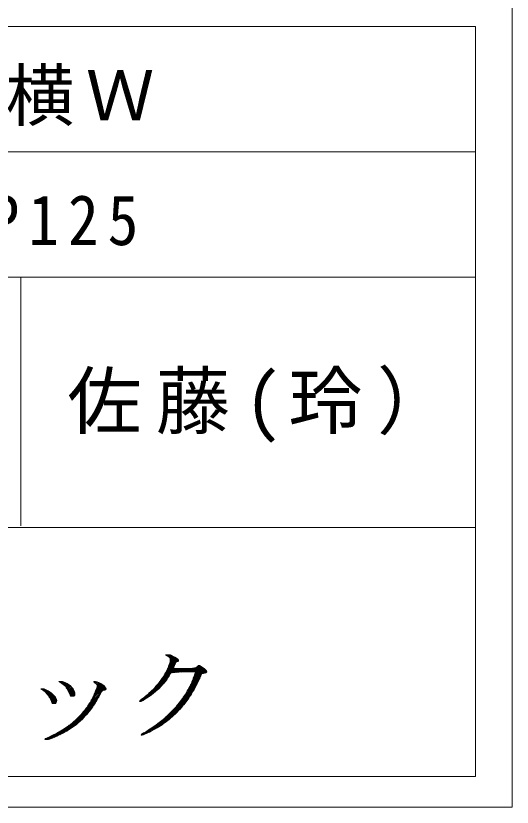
# Model space of a CAD drawing. Units: millimetres, scale not verified. Extents: x -2100 to 2100, y -1470 to 1470.
# Drawn here: x 1783 to 2100, y -1470 to -965 of the extents above; entities that cross this region are included whole.
import ezdxf

# ---------------------------------------------------------------- set-up
doc = ezdxf.new("R2010")
doc.units = ezdxf.units.MM
doc.header["$LTSCALE"] = 15
for name, color, linetype, lineweight in [('0-0_図面枠', 7, 'Continuous', 9), ('0-1_ブロック', 7, 'Continuous', 9), ('0-4_ノズル', 7, 'Continuous', 9)]:
    doc.layers.add(name, color=color, linetype=linetype, lineweight=lineweight)
doc.styles.add('ＭＳ ゴシック', font='')
doc.styles.get('ＭＳ ゴシック').set_extended_font_data('MS Gothic')

msp = doc.modelspace()

# ---------------------------------------------------------------- linework, layer by layer
at = {"layer": '0-0_図面枠', "color": 4}
msp.add_line((1135.41, -1051.49), (2076.66, -1051.49), dxfattribs=at)
at = {"layer": '0-0_図面枠', "color": 5}
for p, q in [((1058.9, -1131.49), (2076.66, -1131.49)), ((1786.09, -1131.49), (1786.09, -1290.43)), ((1058.9, -1291.49), (2076.66, -1291.49)), ((1058.9, -1450.43), (2076.66, -1450.43))]:
    msp.add_line(p, q, dxfattribs=at)
at = {"layer": '0-0_図面枠'}
for p, q in [((1878.54, -1372.77), (1879.55, -1373.44)), ((1881.75, -1372.77), (1878.54, -1372.77)), ((1878.91, -1373.02), (1879.16, -1372.77)), ((1879.48, -1373.4), (1880.11, -1372.77)), ((1879.55, -1373.44), (1880.9, -1374.12)), ((1880.11, -1373.72), (1881.07, -1372.77)), ((1880.75, -1374.04), (1881.93, -1372.86)), ((1880.9, -1374.12), (1881.41, -1374.79)), ((1881.08, -1378.48), (1885.05, -1374.52)), ((1881.21, -1374.53), (1882.57, -1373.18)), ((1881.51, -1375.19), (1883.2, -1373.5)), ((1881.51, -1377.1), (1884.47, -1374.14)), ((1881.58, -1376.08), (1883.84, -1373.82)), ((1881.75, -1372.77), (1884.45, -1374.12)), ((1884.45, -1374.12), (1885.46, -1374.79)), ((1877.6, -1385.78), (1884.69, -1378.69)), ((1878.89, -1383.53), (1886.58, -1375.84)), ((1879.85, -1381.63), (1886.14, -1375.34)), ((1880.73, -1379.52), (1880.4, -1380.19)), ((1880.47, -1380.05), (1885.61, -1374.91)), ((1880.9, -1378.84), (1880.73, -1379.52)), ((1881.24, -1378.17), (1880.9, -1378.84)), ((1881.58, -1376.82), (1881.24, -1378.17)), ((1881.41, -1374.79), (1881.58, -1375.47)), ((1881.58, -1375.47), (1881.58, -1376.82)), ((1884.28, -1379.52), (1884.11, -1380.19)), ((1885.29, -1377.49), (1884.28, -1379.52)), ((1886.81, -1376.82), (1885.29, -1377.49)), ((1885.46, -1374.79), (1886.3, -1375.47)), ((1886.3, -1375.47), (1886.81, -1376.14)), ((1886.37, -1377.01), (1886.81, -1376.57)), ((1886.81, -1376.14), (1886.81, -1376.82)), ((1896.04, -1383.57), (1900.09, -1379.52)), ((1899.63, -1379.52), (1898.96, -1380.19)), ((1900.14, -1379.52), (1899.63, -1379.52)), ((1900.14, -1379.52), (1903.18, -1381.54)), ((1864.97, -1401.28), (1884.7, -1381.54)), ((1871.69, -1393.61), (1883.75, -1381.54)), ((1875.9, -1388.44), (1884.07, -1380.27)), ((1878.54, -1384.24), (1878.03, -1384.92)), ((1880.23, -1380.87), (1878.54, -1384.24)), ((1880.4, -1380.19), (1880.23, -1380.87)), ((1882.08, -1384.24), (1881.58, -1384.92)), ((1889.51, -1383.57), (1882.08, -1384.24)), ((1883.05, -1384.16), (1885.66, -1381.54)), ((1884.11, -1380.19), (1883.43, -1381.54)), ((1894.74, -1381.54), (1883.43, -1381.54)), ((1884.1, -1384.06), (1886.61, -1381.54)), ((1885.15, -1383.96), (1887.57, -1381.54)), ((1886.2, -1383.87), (1888.52, -1381.54)), ((1887.25, -1383.77), (1889.48, -1381.54)), ((1888.3, -1383.68), (1890.43, -1381.54)), ((1889.35, -1383.58), (1891.39, -1381.54)), ((1897.78, -1383.57), (1889.51, -1383.57)), ((1890.32, -1383.57), (1892.34, -1381.54)), ((1891.27, -1383.57), (1893.29, -1381.54)), ((1892.22, -1383.57), (1894.25, -1381.54)), ((1893.18, -1383.57), (1895.32, -1381.43)), ((1894.13, -1383.57), (1896.51, -1381.19)), ((1894.52, -1391.78), (1904.05, -1382.25)), ((1898.11, -1380.87), (1894.74, -1381.54)), ((1895.09, -1383.57), (1897.71, -1380.95)), ((1895.32, -1390.02), (1903.52, -1381.82)), ((1896.09, -1388.3), (1902.98, -1381.41)), ((1896.63, -1386.8), (1902.4, -1381.03)), ((1897, -1383.57), (1900.68, -1379.88)), ((1897.18, -1385.3), (1901.83, -1380.65)), ((1897.61, -1384.24), (1897.27, -1384.92)), ((1897.78, -1383.57), (1897.61, -1384.24)), ((1897.72, -1383.8), (1901.26, -1380.26)), ((1898.96, -1380.19), (1898.11, -1380.87)), ((1904.36, -1384.24), (1901.66, -1384.92)), ((1902.55, -1384.69), (1904.52, -1382.72)), ((1903.18, -1381.54), (1904.02, -1382.22)), ((1903.83, -1384.38), (1904.82, -1383.38)), ((1904.02, -1382.22), (1904.7, -1382.89)), ((1904.86, -1383.57), (1904.36, -1384.24)), ((1904.7, -1382.89), (1904.86, -1383.57)), ((1810.36, -1389.64), (1811.38, -1390.32)), ((1812.73, -1389.64), (1810.36, -1389.64)), ((1810.59, -1389.79), (1810.74, -1389.64)), ((1811.16, -1390.17), (1811.69, -1389.64)), ((1811.71, -1390.58), (1812.65, -1389.64)), ((1812.73, -1389.64), (1814.41, -1390.32)), ((1832.64, -1389.64), (1832.98, -1390.32)), ((1833.82, -1389.64), (1832.64, -1389.64)), ((1832.66, -1389.68), (1832.69, -1389.64)), ((1832.98, -1390.31), (1833.65, -1389.64)), ((1833.82, -1389.64), (1836.01, -1390.32)), ((1867.56, -1399.64), (1880.81, -1386.39)), ((1871.66, -1396.5), (1878.62, -1389.54)), ((1876.01, -1388.29), (1873.98, -1390.99)), ((1876.35, -1387.62), (1876.01, -1388.29)), ((1877.36, -1386.27), (1876.35, -1387.62)), ((1878.03, -1384.92), (1877.36, -1386.27)), ((1878.54, -1389.64), (1877.86, -1390.32)), ((1879.55, -1388.29), (1878.54, -1389.64)), ((1879.89, -1387.62), (1879.55, -1388.29)), ((1880.9, -1386.27), (1879.89, -1387.62)), ((1881.58, -1384.92), (1880.9, -1386.27)), ((1890.98, -1398.18), (1899.41, -1389.74)), ((1892.27, -1395.93), (1900.37, -1387.83)), ((1893.56, -1393.69), (1900.99, -1386.26)), ((1895.41, -1389.64), (1895.25, -1390.32)), ((1896.09, -1388.29), (1895.41, -1389.64)), ((1896.26, -1387.62), (1896.09, -1388.29)), ((1896.6, -1386.94), (1896.26, -1387.62)), ((1896.76, -1386.27), (1896.6, -1386.94)), ((1897.1, -1385.59), (1896.76, -1386.27)), ((1900.48, -1387.62), (1896.76, -1395.04)), ((1897.27, -1384.92), (1897.1, -1385.59)), ((1900.65, -1386.94), (1900.48, -1387.62)), ((1901.66, -1384.92), (1900.65, -1386.94)), ((1798.89, -1394.37), (1799.9, -1395.04)), ((1800.91, -1394.37), (1798.89, -1394.37)), ((1799.15, -1394.54), (1799.33, -1394.37)), ((1799.73, -1394.93), (1800.28, -1394.37)), ((1800.27, -1395.34), (1801.13, -1394.48)), ((1800.8, -1395.76), (1801.77, -1394.79)), ((1800.91, -1394.37), (1802.26, -1395.04)), ((1811.38, -1390.32), (1812.22, -1390.99)), ((1812.22, -1390.99), (1813.23, -1391.67)), ((1812.24, -1391.01), (1813.35, -1389.89)), ((1812.81, -1391.39), (1814.03, -1390.17)), ((1813.23, -1391.67), (1814.08, -1392.34)), ((1813.37, -1391.78), (1814.68, -1390.47)), ((1813.9, -1392.2), (1815.29, -1390.82)), ((1814.08, -1392.34), (1814.75, -1393.02)), ((1814.4, -1392.66), (1815.88, -1391.18)), ((1814.41, -1390.32), (1815.6, -1390.99)), ((1814.75, -1393.02), (1815.09, -1393.69)), ((1814.83, -1393.18), (1816.45, -1391.56)), ((1815.09, -1393.69), (1815.6, -1394.37)), ((1815.17, -1393.8), (1817.02, -1391.95)), ((1815.58, -1394.35), (1817.6, -1392.33)), ((1815.6, -1390.99), (1817.62, -1392.34)), ((1815.6, -1394.37), (1817.62, -1398.42)), ((1815.9, -1394.98), (1818.08, -1392.8)), ((1816.22, -1395.62), (1818.56, -1393.28)), ((1816.54, -1396.25), (1819.02, -1393.77)), ((1816.86, -1396.89), (1819.43, -1394.31)), ((1817.62, -1392.34), (1818.97, -1393.69)), ((1818.97, -1393.69), (1819.48, -1394.37)), ((1819.48, -1394.37), (1820.15, -1395.72)), ((1830.86, -1401.98), (1839.77, -1393.07)), ((1832.15, -1399.73), (1839.29, -1392.59)), ((1832.91, -1398.02), (1838.77, -1392.16)), ((1832.98, -1390.32), (1833.99, -1390.99)), ((1833.55, -1390.7), (1834.42, -1389.83)), ((1833.68, -1396.3), (1838.2, -1391.77)), ((1833.99, -1390.99), (1834.66, -1391.67)), ((1834.1, -1391.1), (1835.15, -1390.05)), ((1834.33, -1394.37), (1834.16, -1395.04)), ((1834.22, -1394.8), (1837.66, -1391.36)), ((1834.66, -1393.69), (1834.33, -1394.37)), ((1834.57, -1391.58), (1835.88, -1390.28)), ((1834.66, -1391.67), (1834.83, -1392.34)), ((1834.83, -1393.02), (1834.66, -1393.69)), ((1834.76, -1393.3), (1837.12, -1390.95)), ((1834.82, -1392.29), (1836.51, -1390.6)), ((1834.83, -1392.34), (1834.83, -1393.02)), ((1836.01, -1390.32), (1837.2, -1390.99)), ((1837.2, -1390.99), (1838.04, -1391.67)), ((1838.04, -1391.67), (1839.05, -1392.34)), ((1838.09, -1395.7), (1840.17, -1393.62)), ((1839.05, -1392.34), (1839.73, -1393.02)), ((1839.47, -1395.28), (1840.51, -1394.24)), ((1839.73, -1393.02), (1840.23, -1393.69)), ((1840.23, -1393.69), (1840.57, -1394.37)), ((1840.57, -1394.37), (1840.23, -1395.04)), ((1871.62, -1393.69), (1868.92, -1396.39)), ((1872.13, -1393.02), (1871.62, -1393.69)), ((1872.8, -1392.34), (1872.13, -1393.02)), ((1873.31, -1391.67), (1872.8, -1392.34)), ((1873.98, -1390.99), (1873.31, -1391.67)), ((1874.15, -1394.37), (1873.31, -1395.04)), ((1876.18, -1392.34), (1874.15, -1394.37)), ((1876.68, -1391.67), (1876.18, -1392.34)), ((1877.36, -1390.99), (1876.68, -1391.67)), ((1877.86, -1390.32), (1877.36, -1390.99)), ((1885.49, -1405.58), (1897.51, -1393.56)), ((1889.03, -1401.08), (1898.46, -1391.65)), ((1895.25, -1390.32), (1892.88, -1395.04)), ((1799.9, -1395.04), (1801.59, -1396.39)), ((1801.33, -1396.19), (1802.4, -1395.12)), ((1801.59, -1396.39), (1802.94, -1397.74)), ((1801.83, -1396.64), (1803, -1395.47)), ((1802.26, -1395.04), (1803.45, -1395.72)), ((1802.31, -1397.11), (1803.6, -1395.82)), ((1802.79, -1397.59), (1804.18, -1396.2)), ((1802.94, -1397.74), (1803.95, -1399.09)), ((1803.22, -1398.12), (1804.75, -1396.59)), ((1803.45, -1395.72), (1805.47, -1397.07)), ((1803.63, -1398.66), (1805.32, -1396.97)), ((1803.95, -1399.09), (1804.29, -1399.77)), ((1804.02, -1399.23), (1805.86, -1397.38)), ((1804.29, -1399.77), (1804.8, -1400.44)), ((1804.35, -1399.85), (1806.38, -1397.81)), ((1804.76, -1400.39), (1806.86, -1398.29)), ((1804.97, -1401.13), (1807.34, -1398.77)), ((1805.29, -1401.77), (1807.79, -1399.27)), ((1805.47, -1397.07), (1806.31, -1397.74)), ((1805.61, -1402.41), (1808.2, -1399.82)), ((1806.31, -1397.74), (1807.66, -1399.09)), ((1807.66, -1399.09), (1808.17, -1399.77)), ((1808.17, -1399.77), (1808.85, -1401.12)), ((1817.17, -1397.52), (1819.76, -1394.94)), ((1817.49, -1398.16), (1820.08, -1395.57)), ((1817.62, -1398.42), (1818.13, -1399.09)), ((1817.86, -1398.74), (1820.3, -1396.31)), ((1819.98, -1399.09), (1818.13, -1399.09)), ((1818.47, -1399.09), (1820.49, -1397.07)), ((1819.42, -1399.09), (1820.49, -1398.03)), ((1820.49, -1398.42), (1819.98, -1399.09)), ((1820.15, -1395.72), (1820.49, -1397.07)), ((1820.49, -1397.07), (1820.49, -1398.42)), ((1827.65, -1407.09), (1836.71, -1398.03)), ((1829.57, -1404.22), (1837.94, -1395.85)), ((1832.81, -1398.42), (1831.46, -1401.12)), ((1832.98, -1397.74), (1832.81, -1398.42)), ((1833.65, -1396.39), (1832.98, -1397.74)), ((1833.82, -1395.72), (1833.65, -1396.39)), ((1834.16, -1395.04), (1833.82, -1395.72)), ((1835.85, -1399.77), (1835.34, -1400.44)), ((1837.53, -1396.39), (1835.85, -1399.77)), ((1838.04, -1395.72), (1837.53, -1396.39)), ((1840.23, -1395.04), (1838.04, -1395.72)), ((1862.82, -1402.47), (1868.81, -1396.48)), ((1865.04, -1399.77), (1864.2, -1400.44)), ((1865.71, -1399.09), (1865.04, -1399.77)), ((1867.4, -1397.74), (1865.71, -1399.09)), ((1867.4, -1399.77), (1866.39, -1400.44)), ((1868.08, -1397.07), (1867.4, -1397.74)), ((1868.25, -1399.09), (1867.4, -1399.77)), ((1868.92, -1396.39), (1868.08, -1397.07)), ((1869.26, -1398.42), (1868.25, -1399.09)), ((1872.63, -1395.72), (1869.26, -1398.42)), ((1872.06, -1419.96), (1896.21, -1395.81)), ((1873.31, -1395.04), (1872.63, -1395.72)), ((1874.51, -1418.46), (1894.92, -1398.05)), ((1889.85, -1399.77), (1889.51, -1400.44)), ((1890.86, -1398.42), (1889.85, -1399.77)), ((1891.2, -1397.74), (1890.86, -1398.42)), ((1891.7, -1397.07), (1891.2, -1397.74)), ((1892.38, -1395.72), (1891.7, -1397.07)), ((1892.88, -1395.04), (1892.38, -1395.72)), ((1893.73, -1399.77), (1893.39, -1400.44)), ((1894.74, -1398.42), (1893.73, -1399.77)), ((1895.08, -1397.74), (1894.74, -1398.42)), ((1895.58, -1397.07), (1895.08, -1397.74)), ((1896.26, -1395.72), (1895.58, -1397.07)), ((1896.76, -1395.04), (1896.26, -1395.72)), ((1804.8, -1400.44), (1804.96, -1401.12)), ((1804.96, -1401.12), (1805.64, -1402.47)), ((1805.64, -1402.47), (1805.81, -1403.14)), ((1805.81, -1403.14), (1806.31, -1403.82)), ((1805.82, -1403.15), (1808.51, -1400.46)), ((1806.23, -1403.7), (1808.83, -1401.09)), ((1808.51, -1403.82), (1806.31, -1403.82)), ((1807.06, -1403.82), (1808.99, -1401.89)), ((1808.02, -1403.82), (1808.67, -1403.16)), ((1809.01, -1401.79), (1808.51, -1403.82)), ((1808.85, -1401.12), (1809.01, -1401.79)), ((1812.9, -1422.8), (1835.59, -1400.11)), ((1815.1, -1421.56), (1834.13, -1402.52)), ((1829.43, -1404.49), (1828.93, -1405.17)), ((1829.77, -1403.82), (1829.43, -1404.49)), ((1830.28, -1403.14), (1829.77, -1403.82)), ((1830.95, -1401.79), (1830.28, -1403.14)), ((1831.46, -1401.12), (1830.95, -1401.79)), ((1833.48, -1403.82), (1832.47, -1405.17)), ((1834.16, -1402.47), (1833.48, -1403.82)), ((1834.66, -1401.79), (1834.16, -1402.47)), ((1835.34, -1400.44), (1834.66, -1401.79)), ((1862.34, -1401.79), (1862, -1402.47)), ((1863.01, -1402.47), (1862, -1402.47)), ((1862.13, -1402.2), (1863.29, -1401.05)), ((1863.18, -1401.12), (1862.34, -1401.79)), ((1864.2, -1401.79), (1863.01, -1402.47)), ((1864.2, -1400.44), (1863.18, -1401.12)), ((1865.21, -1401.12), (1864.2, -1401.79)), ((1866.39, -1400.44), (1865.21, -1401.12)), ((1877.48, -1416.45), (1893.1, -1400.83)), ((1886.47, -1404.49), (1885.8, -1405.17)), ((1889.51, -1400.44), (1886.47, -1404.49)), ((1890.35, -1404.49), (1889.68, -1405.17)), ((1893.39, -1400.44), (1890.35, -1404.49)), ((1817.55, -1420.06), (1832.56, -1405.05)), ((1821.07, -1417.49), (1830.37, -1408.19)), ((1825.89, -1409.22), (1824.88, -1410.57)), ((1826.56, -1408.54), (1825.89, -1409.22)), ((1828.59, -1405.84), (1826.56, -1408.54)), ((1829.43, -1409.22), (1828.42, -1410.57)), ((1828.93, -1405.17), (1828.59, -1405.84)), ((1830.11, -1408.54), (1829.43, -1409.22)), ((1832.13, -1405.84), (1830.11, -1408.54)), ((1832.47, -1405.17), (1832.13, -1405.84)), ((1884.11, -1407.19), (1879.38, -1411.92)), ((1881.77, -1413.11), (1889.56, -1405.33)), ((1885.29, -1409.89), (1883.26, -1411.92)), ((1884.61, -1406.52), (1884.11, -1407.19)), ((1885.29, -1405.84), (1884.61, -1406.52)), ((1885.8, -1405.17), (1885.29, -1405.84)), ((1886.13, -1409.22), (1885.29, -1409.89)), ((1886.64, -1408.54), (1886.13, -1409.22)), ((1887.99, -1407.19), (1886.64, -1408.54)), ((1888.5, -1406.52), (1887.99, -1407.19)), ((1889.17, -1405.84), (1888.5, -1406.52)), ((1889.68, -1405.17), (1889.17, -1405.84)), ((1820.83, -1414.62), (1819.98, -1415.29)), ((1824.88, -1410.57), (1820.83, -1414.62)), ((1824.37, -1414.62), (1823.7, -1415.29)), ((1825.21, -1413.94), (1824.37, -1414.62)), ((1826.56, -1412.59), (1825.21, -1413.94)), ((1827.07, -1411.92), (1826.56, -1412.59)), ((1828.42, -1410.57), (1827.07, -1411.92)), ((1869.97, -1421.1), (1877.53, -1413.53)), ((1877.86, -1413.27), (1873.65, -1416.64)), ((1878.54, -1412.59), (1877.86, -1413.27)), ((1879.38, -1411.92), (1878.54, -1412.59)), ((1880.06, -1414.62), (1879.05, -1415.29)), ((1880.9, -1413.94), (1880.06, -1414.62)), ((1881.58, -1413.27), (1880.9, -1413.94)), ((1883.26, -1411.92), (1881.58, -1413.27)), ((1809.21, -1424.58), (1813.84, -1419.95)), ((1810.99, -1423.76), (1817.04, -1417.71)), ((1815.76, -1418.67), (1812.73, -1420.69)), ((1816.61, -1417.99), (1815.76, -1418.67)), ((1817.62, -1420.02), (1816.44, -1420.69)), ((1817.62, -1417.32), (1816.61, -1417.99)), ((1819.31, -1415.97), (1817.62, -1417.32)), ((1818.46, -1419.34), (1817.62, -1420.02)), ((1819.48, -1418.67), (1818.46, -1419.34)), ((1819.98, -1415.29), (1819.31, -1415.97)), ((1820.32, -1417.99), (1819.48, -1418.67)), ((1821.33, -1417.32), (1820.32, -1417.99)), ((1822.18, -1416.64), (1821.33, -1417.32)), ((1822.85, -1415.97), (1822.18, -1416.64)), ((1823.7, -1415.29), (1822.85, -1415.97)), ((1866.15, -1423.01), (1869.91, -1419.24)), ((1868.75, -1420.02), (1867.57, -1420.69)), ((1867.93, -1422.18), (1873.11, -1417)), ((1871.79, -1417.99), (1868.75, -1420.02)), ((1873.14, -1419.34), (1870.78, -1420.69)), ((1872.63, -1417.32), (1871.79, -1417.99)), ((1873.65, -1416.64), (1872.63, -1417.32)), ((1874.15, -1418.67), (1873.14, -1419.34)), ((1875.33, -1417.99), (1874.15, -1418.67)), ((1876.35, -1417.32), (1875.33, -1417.99)), ((1877.19, -1416.64), (1876.35, -1417.32)), ((1878.2, -1415.97), (1877.19, -1416.64)), ((1879.05, -1415.29), (1878.2, -1415.97)), ((1803.2, -1426.77), (1805.32, -1424.65)), ((1805.13, -1424.74), (1803.61, -1425.42)), ((1804.37, -1426.55), (1807.23, -1423.69)), ((1809.18, -1422.72), (1805.13, -1424.74)), ((1805.89, -1425.99), (1809.14, -1422.74)), ((1810.36, -1424.07), (1807.33, -1425.42)), ((1807.49, -1425.35), (1811.36, -1421.47)), ((1812.73, -1420.69), (1809.18, -1422.72)), ((1813.06, -1422.72), (1810.36, -1424.07)), ((1815.43, -1421.37), (1813.06, -1422.72)), ((1816.44, -1420.69), (1815.43, -1421.37)), ((1863.18, -1423.39), (1863.01, -1424.07)), ((1863.69, -1424.07), (1863.01, -1424.07)), ((1863.18, -1424.07), (1864.97, -1422.27)), ((1864.2, -1422.72), (1863.18, -1423.39)), ((1865.38, -1423.39), (1863.69, -1424.07)), ((1866.56, -1421.37), (1864.2, -1422.72)), ((1864.43, -1423.77), (1867.39, -1420.82)), ((1866.73, -1422.72), (1865.38, -1423.39)), ((1867.57, -1420.69), (1866.56, -1421.37)), ((1868.25, -1422.04), (1866.73, -1422.72)), ((1869.43, -1421.37), (1868.25, -1422.04)), ((1870.78, -1420.69), (1869.43, -1421.37)), ((1801.93, -1426.09), (1801.42, -1426.77)), ((1803.78, -1426.77), (1801.42, -1426.77)), ((1801.8, -1426.27), (1802, -1426.06)), ((1803.61, -1425.42), (1801.93, -1426.09)), ((1802.25, -1426.77), (1803.59, -1425.43)), ((1805.64, -1426.09), (1803.78, -1426.77)), ((1807.33, -1425.42), (1805.64, -1426.09))]:
    msp.add_line(p, q, dxfattribs=at)
at = {"layer": '0-0_図面枠', "color": 5}
msp.add_lwpolyline([(1058.9, -971.49), (2076.66, -971.49), (2076.66, -1450.43)], dxfattribs=at)
at = {"layer": '0-1_ブロック', "color": 5}
msp.add_lwpolyline([(-2100, -1470), (2100, -1470), (2100, 1470)], dxfattribs=at)

# ---------------------------------------------------------------- texts
at = {"layer": '0-0_図面枠', "insert": (1815.76, -1237.26), "char_height": 34.84, "attachment_point": 7, "style": 'ＭＳ ゴシック'}
msp.add_mtext('\\T1.19;佐藤(玲）', dxfattribs=at)
at = {"layer": '0-1_ブロック', "insert": (1161.66, -1035.37), "char_height": 32.1, "attachment_point": 7, "style": 'ＭＳ ゴシック'}
msp.add_mtext('\\T1.17;ＳＴ型\u3000プレキャスト散水横Ｗ', dxfattribs=at)
at = {"layer": '0-4_ノズル', "insert": (1156.25, -1114.64), "char_height": 32.1, "attachment_point": 7, "style": 'ＭＳ ゴシック'}
msp.add_mtext('\\T1.29;\\W0.9;散水HIVP65～125\u3000送水HIVP125', dxfattribs=at)

doc.saveas('drawing.dxf')
